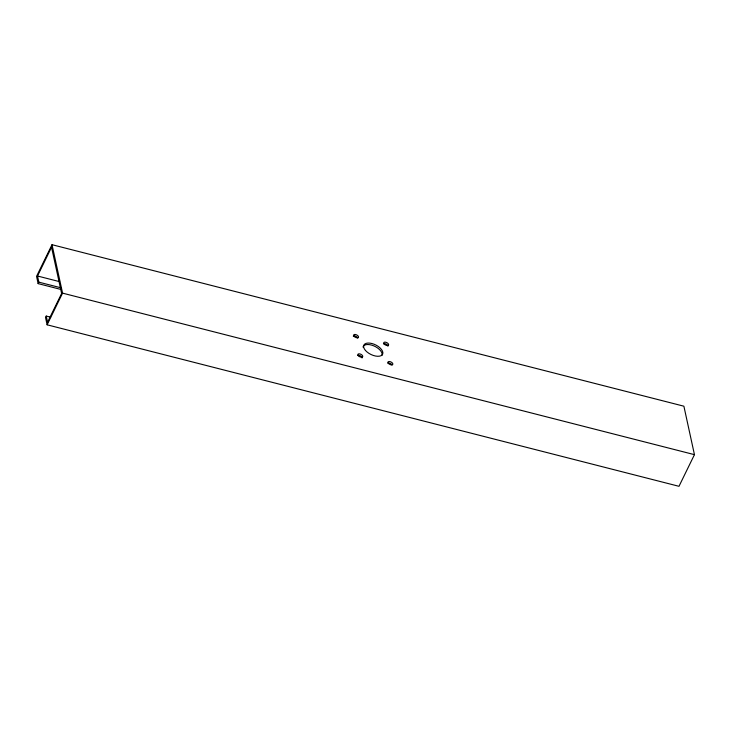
<?xml version="1.0" encoding="UTF-8"?>
<svg xmlns="http://www.w3.org/2000/svg" width="731" height="731" viewBox="0 0 731 731"><rect width="100%" height="100%" fill="white"/><g stroke="black" fill="none" stroke-linecap="round" stroke-linejoin="round"><path stroke-width="1.1" d="M50.658 317.199L46.236 316.075L45.532 317.528L47.113 324.802L678.989 486.307L694.45 454.655L683.887 406.198L52.011 244.693L36.55 276.345L38.131 283.619L61.331 289.549M38.131 283.619L38.844 282.157L37.5 276.007L51.545 247.261L61.623 293.478L47.579 322.225L46.236 316.075M47.113 324.802L62.574 293.14L52.011 244.693M37.5 276.007L59.595 281.654M38.844 282.157L60.938 287.804M62.574 293.14L694.45 454.655M362.978 347.042A10.417 5.327 26 0 1 373.934 345.918A10.417 5.327 26 0 1 382.066 355.211M357.614 355.412A2.668 1.361 26 0 1 360.511 355.915A2.668 1.361 26 0 1 362.037 357.98M353.274 336.096A2.668 1.361 26 0 1 355.778 336.278A2.668 1.361 26 0 1 357.77 338.078M383.437 343.744A2.668 1.361 26 0 1 386.315 344.191A2.668 1.361 26 0 1 387.905 346.256M387.859 363.051A2.668 1.361 26 0 1 392.035 365.016M365.482 350.469A10.417 5.327 26 0 0 382.085 354.964A10.417 5.327 26 0 0 372.125 343.579A10.417 5.327 26 0 0 365.482 350.469M384.259 344.118A2.668 1.361 26 0 0 388.481 345.123A2.668 1.361 26 0 0 385.749 342.236A2.668 1.361 26 0 0 384.259 344.118M388.307 363.289A2.668 1.361 26 0 0 392.574 364.632A2.668 1.361 26 0 0 390.281 361.699A2.668 1.361 26 0 0 388.307 363.289M358.354 355.759A2.668 1.361 26 0 0 362.585 356.847A2.668 1.361 26 0 0 359.954 353.941A2.668 1.361 26 0 0 358.354 355.759M354.27 336.525A2.668 1.361 26 0 0 358.437 337.366A2.668 1.361 26 0 0 355.522 334.515A2.668 1.361 26 0 0 354.27 336.525"/></g></svg>
